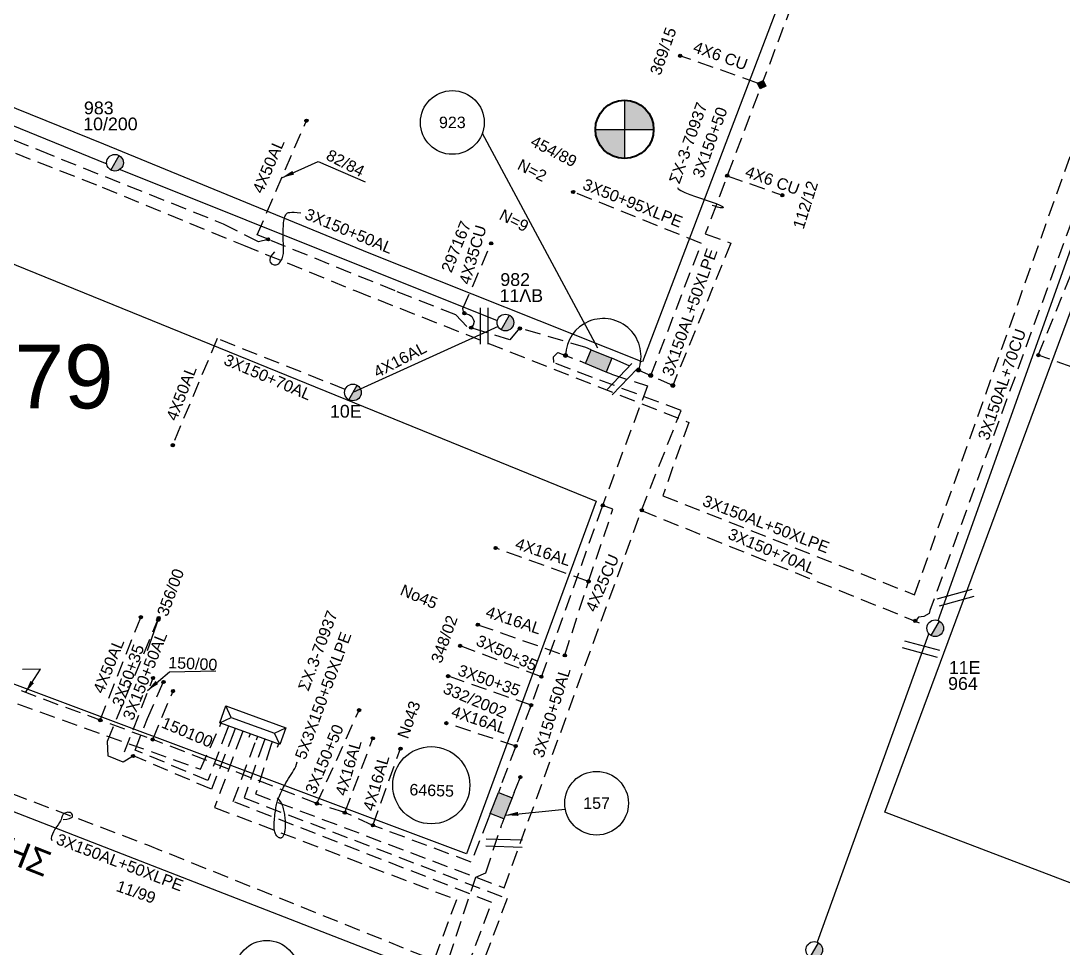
# Model space of a CAD drawing. Header units: millimetres. Extents: x -2238 to -1136, y 747 to 1272.
# Drawn here: x -1457.7 to -1373.8, y 1091.1 to 1165.8 of the extents above; entities that cross this region are included whole.
import ezdxf

# ---------------------------------------------------------------- set-up
doc = ezdxf.new("R2010")
doc.units = ezdxf.units.MM
doc.linetypes.add('DASHED', pattern=[19.05, 12.7, -6.35])
for name, color, linetype in [('Link Box 4 Διευθύνσεων', 7, 'Continuous'), ('Άγνωστα', 7, 'Continuous'), ('Γέφυρες Εναέριου Δικτύου', 7, 'Continuous'), ('Γυμνά εναέρια ΧΤ (3Φ)   3x50+35CU', 7, 'Continuous'), ('Γυμνά εναέρια ΧΤ (3Φ)   4x35CU', 7, 'Continuous'), ('Γυμνά εναέρια ΧΤ και ΦΟΠ (3Φ)   4x50+16AL', 7, 'Continuous'), ('Επιγραφές - Σχήματα', 7, 'Continuous'), ('Καλώδια ΧΤ   3x150+50AL', 7, 'DASHED'), ('Καλώδια ΧΤ   3x150+70 XLPE', 7, 'DASHED'), ('Καλώδια ΧΤ   3x150AL+50XLPE', 7, 'DASHED'), ('Καλώδια ΧΤ   4x16AL', 7, 'DASHED'), ('Καλώδια ΧΤ   4x25CU', 7, 'DASHED'), ('Καλώδια ΧΤ   4x6CU', 7, 'DASHED'), ('Στύλος ΦΜ', 7, 'Continuous'), ('Στύλος ΦΜ @ 1', 7, 'Continuous'), ('Συνδέσεις', 7, 'Continuous'), ('Τομή', 7, 'Continuous'), ('Υποσταθμός πόλεως', 7, 'Continuous'), ('Υπόβαθρο ΔΕΗ', 7, 'Continuous'), ('Υπόγεια Καλώδια Δικτύου ΧΤ   .075', 7, 'DASHED'), ('Υπόγεια καλώδια Δικτύου ΧΤ και Παρ. ΧΤ - 3X150+70 AL', 7, 'DASHED'), ('Υπόγεια καλώδια Παροχών ΧΤ   4x16AL', 7, 'DASHED'), ('Υπόγεια καλώδια Παροχών ΧΤ   4x50AL', 7, 'DASHED'), ('Υπόγεια καλώδια Παροχών ΧΤ   4x6', 7, 'DASHED')]:
    doc.layers.add(name, color=color, linetype=linetype)
doc.styles.get("Standard").update_dxf_attribs({"font": 'ARIAL.TTF'})
doc.linetypes.add('SYN_LINE', pattern='A,0.5,-0.0001,["/\\/\\/\\/",Standard,S=0.1,R=0,X=0,Y=-0.05],-0.25', length=0.7501)
doc.dimstyles.new('ISO-25', dxfattribs={"dimtxt": 2.5, "dimasz": 2.5, "dimexe": 1.25, "dimexo": 0.625, "dimtad": 1, "dimtxsty": 'Standard', "dimcen": 2.5, "dimadec": 0, "dimazin": 0, "dimtfac": 1, "dimtmove": 0, "dimatfit": 3, "dimfxl": 1, "dimarcsym": 0})

# ---------------------------------------------------------------- blocks, each defined once
blk = doc.blocks.new('ΥΠΑΡΧΩΝ ΤΣΙΜΕΝΤΕΝΙΟΣ ΣΤΥΛΟΣ')
at = {"layer": 'Στύλος ΦΜ'}
blk.add_hatch(color=256, dxfattribs=at).paths.add_polyline_path([(-1.29, -2.28, 0.574793), (2.62, 0, 0.268822), (1.3, 2.27)])
blk.add_line((-1.29, -2.28), (1.3, 2.27), dxfattribs=at)
blk.add_circle((0, 0), 2.62, dxfattribs=at)
at = {"layer": 'Στύλος ΦΜ', "flags": 4}
for tag, p in [('ΑΡΙΘΜΟΣ', (-4.68, 8.05)), ('ΤΥΠΟΣ', (-4.91, 3.03))]:
    blk.add_attdef(tag, p, '', height=4, dxfattribs=at)
blk = doc.blocks.new('_ΣΥΝΔΕΣΗ')
at = {"layer": 'Συνδέσεις', "linetype": 'SYN_LINE', "ltscale": 40}
blk.add_hatch(color=256, dxfattribs=at).paths.add_polyline_path([(0.5, -0.01, 1), (-0.5, -0.01, 1)])
at = {"layer": 'Συνδέσεις'}
blk.add_circle((0, -0.01), 0.5, dxfattribs=at)
blk = doc.blocks.new('LINK BOX 4 ΑΝΑΧΩΡΗΣΕΩΝ')
at = {"layer": 'Link Box 4 Διευθύνσεων', "ltscale": 40}
blk.add_hatch(color=256, dxfattribs=at).paths.add_polyline_path([(-3.54, 0), (-3.54, -4.67), (3.54, -4.67), (3.54, 0)])
for p, q in [((-3.54, 0), (-5.33, 0)), ((5.33, 0), (3.54, 0)), ((-3.54, -4.67), (-5.33, -4.67)), ((5.33, -4.67), (3.54, -4.67))]:
    blk.add_line(p, q, dxfattribs=at)
blk.add_lwpolyline([(-3.54, -4.67), (-3.54, 0), (3.54, 0), (3.54, -4.67)], close=True, dxfattribs=at)
blk = doc.blocks.new('ΤΟΜΗ')
at = {"layer": 'Τομή', "ltscale": 40}
for p, q in [((-5.68, 0), (5.68, 0)), ((5.68, -2.33), (-5.68, -2.33))]:
    blk.add_line(p, q, dxfattribs=at)
blk = doc.blocks.new('ΥΠΟΣΤΑΘΜΟΣ ΠΟΛΕΩΣ 9 ΑΝΑΧΩΡΗΣΕΩΝ')
at = {"layer": 'Υποσταθμός πόλεως', "ltscale": 40}
for p, q in [((-9.63, -2.82), (-9.63, -4)), ((-7.12, -2.82), (-7.12, -4)), ((-4.84, -2.82), (-4.84, -4)), ((-2.36, -2.82), (-2.36, -4)), ((0.09, -2.82), (0.09, -4)), ((2.55, -2.82), (2.55, -4)), ((5.02, -2.82), (5.02, -4)), ((7.48, -2.82), (7.48, -4)), ((9.61, -2.82), (9.61, -4))]:
    blk.add_line(p, q, dxfattribs=at)
blk.add_lwpolyline([(-10.02, 2.82), (10.02, 2.82), (10.02, -2.82), (-10.02, -2.82)], close=True, dxfattribs=at)
for points in [[(-7.21, 0), (-10.02, 2.82)], [(-10.02, -2.82), (-7.21, 0)], [(-7.21, 0), (7.21, 0)], [(7.21, 0), (10.02, 2.82)], [(10.02, -2.82), (7.21, 0)]]:
    blk.add_lwpolyline(points, dxfattribs=at)
at = {"layer": 'Υποσταθμός πόλεως', "linetype": 'SYN_LINE', "ltscale": 40, "flags": 1}
for tag, p in [('ΜΕΤΑΣΧΗΜΑΤΙΣΜΟΣ', (10.79, 1.71)), ('ΙΣΧΥΣ', (10.77, -1.08)), ('ΑΡΙΘΜΟΣ', (10.89, -3.8))]:
    blk.add_attdef(tag, p, '', height=1.8, dxfattribs=at)
blk = doc.blocks.new('TSONTA XT1')
at = {"ltscale": 40}
h = blk.add_hatch(color=256, dxfattribs=at)
h.dxf.hatch_style = 1
h.paths.add_polyline_path([(595.96, 2487.66), (597.07, 2488.77), (595.96, 2489.87), (594.85, 2488.77)])
blk.add_lwpolyline([(594.85, 2488.77), (595.96, 2489.87), (597.07, 2488.77), (595.96, 2487.66)], close=True, dxfattribs=at)

msp = doc.modelspace()

# ---------------------------------------------------------------- hatches: boundary and pattern name
at = {"layer": 'Επιγραφές - Σχήματα'}
h = msp.add_hatch(color=1, dxfattribs=at)
h.paths.add_polyline_path([(-1411.442, 1157.037, 0.414214), (-1409.095, 1154.691), (-1409.095, 1157.037)])
h.paths.add_polyline_path([(-1409.095, 1157.037), (-1406.749, 1157.037, 0.414214), (-1409.095, 1159.384)])

# ---------------------------------------------------------------- linework, layer by layer
at = {"layer": 'Άγνωστα', "color": 5, "linetype": 'DASHED', "ltscale": 0.1}
msp.add_lwpolyline([(-1406.984, 1137.206), (-1402.894, 1147.859), (-1413.237, 1151.999)], dxfattribs=at)
at = {"layer": 'Άγνωστα', "color": 30, "ltscale": 0.1}
msp.add_lwpolyline([(-1447.534, 1115.065), (-1446.622, 1117.672)], dxfattribs=at)
at = {"layer": 'Άγνωστα', "color": 6, "linetype": 'DASHED', "lineweight": -2, "ltscale": 0.1}
msp.add_lwpolyline([(-1466.965, 1113.976), (-1443.261, 1105.484), (-1443.261, 1105.484), (-1441.713, 1108.906)], dxfattribs=at)
at = {"layer": 'Άγνωστα', "color": 133, "linetype": 'DASHED', "ltscale": 0.1}
msp.add_lwpolyline([(-1441.108, 1108.688), (-1442.653, 1104.572), (-1448.51, 1107.039), (-1447.534, 1109.57), (-1446.228, 1112.522)], dxfattribs=at)
at = {"layer": 'Άγνωστα', "color": 6, "linetype": 'DASHED', "ltscale": 0.1}
for points in [[(-1447.104, 1107.893), (-1445.465, 1111.791)], [(-1420.088, 1101.505), (-1421.452, 1098.007), (-1429.362, 1100.971), (-1431.633, 1101.995), (-1433.875, 1102.73), (-1447.104, 1107.893), (-1447.104, 1107.893)]]:
    msp.add_lwpolyline(points, dxfattribs=at)
at = {"layer": 'Άγνωστα', "color": 85, "linetype": 'DASHED', "ltscale": 0.1}
for points in [[(-1417.976, 1103.614), (-1417.488, 1104.853)], [(-1424.457, 1086.624), (-1421.078, 1096.793), (-1420.259, 1097.155), (-1418.973, 1101.068)]]:
    msp.add_lwpolyline(points, dxfattribs=at)
at = {"layer": 'Γέφυρες Εναέριου Δικτύου', "ltscale": 0.1}
msp.add_arc((-1410.807, 1138.761), 3.04, 338.61079, 178.73109, dxfattribs=at)
at = {"layer": 'Γυμνά εναέρια ΧΤ (3Φ)   3x50+35CU', "color": 30, "linetype": 'DASHED', "lineweight": -2, "ltscale": 0.1}
msp.add_lwpolyline([(-1448.724, 1106.525), (-1449.48, 1106.058), (-1450.686, 1106.557), (-1450.751, 1107.762), (-1446.685, 1117.534)], dxfattribs=at)
at = {"layer": 'Γυμνά εναέρια ΧΤ (3Φ)   3x50+35CU', "color": 6, "linetype": 'DASHED', "ltscale": 0.1}
for points in [[(-1415.792, 1112.949), (-1422.338, 1115.433)], [(-1416.613, 1110.653), (-1423.307, 1112.99)]]:
    msp.add_lwpolyline(points, dxfattribs=at)
at = {"layer": 'Γυμνά εναέρια ΧΤ (3Φ)   4x35CU', "color": 2, "linetype": 'DASHED', "ltscale": 0.1}
msp.add_lwpolyline([(-1421.997, 1142.226), (-1422.074, 1142.355), (-1422.11, 1142.597), (-1419.838, 1147.862)], dxfattribs=at)
at = {"layer": 'Γυμνά εναέρια ΧΤ (3Φ)   4x35CU', "color": 2, "ltscale": 0.1}
msp.add_lwpolyline([(-1421.997, 1142.226), (-1421.584, 1142.097), (-1421.404, 1141.968), (-1421.275, 1141.762), (-1421.198, 1141.556), (-1421.275, 1141.272), (-1421.456, 1141.066)], dxfattribs=at)
at = {"layer": 'Γυμνά εναέρια ΧΤ και ΦΟΠ (3Φ)   4x50+16AL', "color": 1, "ltscale": 0.1}
for points in [[(-1478.15, 1165.41), (-1450.806, 1154.252)], [(-1449.735, 1153.819), (-1419.345, 1141.633)]]:
    msp.add_lwpolyline(points, dxfattribs=at)
at = {"layer": 'Γυμνά εναέρια ΧΤ και ΦΟΠ (3Φ)   4x50+16AL', "color": 173, "ltscale": 0.1}
msp.add_lwpolyline([(-1383.839, 1117.481), (-1370.318, 1155.286)], dxfattribs=at)
at = {"layer": 'Γυμνά εναέρια ΧΤ και ΦΟΠ (3Φ)   4x50+16AL', "color": 30, "ltscale": 0.1}
msp.add_lwpolyline([(-1384.596, 1116.37), (-1393.584, 1091.563)], dxfattribs=at)
at = {"layer": 'Επιγραφές - Σχήματα', "color": 1}
for points in [[(-1409.095, 1159.384), (-1409.095, 1154.691)], [(-1411.442, 1157.037), (-1406.749, 1157.037)]]:
    msp.add_lwpolyline(points, dxfattribs=at)
at = {"layer": 'Επιγραφές - Σχήματα', "ltscale": 0.1}
for points in [[(-1420.554, 1156.722), (-1411.277, 1139.447)], [(-1437.295, 1147.165), (-1437.461, 1146.986), (-1437.575, 1146.825), (-1437.642, 1146.681), (-1437.671, 1146.555), (-1437.667, 1146.446), (-1437.637, 1146.354), (-1437.589, 1146.278), (-1437.528, 1146.217), (-1437.461, 1146.173), (-1437.39, 1146.143), (-1437.317, 1146.127), (-1437.241, 1146.125), (-1437.166, 1146.136), (-1437.091, 1146.159), (-1437.018, 1146.194), (-1436.949, 1146.24), (-1436.885, 1146.297), (-1436.826, 1146.363), (-1436.772, 1146.439), (-1436.724, 1146.523), (-1436.681, 1146.615), (-1436.645, 1146.714), (-1436.616, 1146.82), (-1436.593, 1146.932), (-1436.578, 1147.049), (-1436.568, 1147.171), (-1436.564, 1147.299), (-1436.563, 1147.434), (-1436.566, 1147.574), (-1436.571, 1147.721), (-1436.577, 1147.874), (-1436.583, 1148.035), (-1436.588, 1148.202), (-1436.592, 1148.374), (-1436.595, 1148.548), (-1436.595, 1148.723), (-1436.593, 1148.896), (-1436.589, 1149.065), (-1436.581, 1149.228), (-1436.57, 1149.382), (-1436.556, 1149.525), (-1436.538, 1149.657), (-1436.517, 1149.778), (-1436.491, 1149.888), (-1436.461, 1149.986), (-1436.427, 1150.073), (-1436.389, 1150.149), (-1436.347, 1150.213), (-1436.298, 1150.265), (-1436.237, 1150.306), (-1436.156, 1150.335), (-1436.047, 1150.354), (-1435.902, 1150.362), (-1435.714, 1150.359), (-1435.474, 1150.345), (-1435.174, 1150.322)], [(-1437.071, 1103.184), (-1436.941, 1103.04), (-1436.837, 1102.905), (-1436.756, 1102.777), (-1436.693, 1102.655), (-1436.646, 1102.538), (-1436.61, 1102.423), (-1436.583, 1102.31), (-1436.56, 1102.197), (-1436.539, 1102.082), (-1436.519, 1101.967), (-1436.5, 1101.851), (-1436.484, 1101.736), (-1436.468, 1101.622), (-1436.456, 1101.509), (-1436.445, 1101.398), (-1436.437, 1101.29), (-1436.431, 1101.185), (-1436.428, 1101.083), (-1436.428, 1100.985), (-1436.431, 1100.889), (-1436.436, 1100.797), (-1436.444, 1100.707), (-1436.454, 1100.62), (-1436.467, 1100.536), (-1436.482, 1100.455), (-1436.499, 1100.378), (-1436.519, 1100.304), (-1436.542, 1100.236), (-1436.566, 1100.173), (-1436.593, 1100.116), (-1436.621, 1100.067), (-1436.652, 1100.026), (-1436.685, 1099.993), (-1436.719, 1099.969), (-1436.755, 1099.953), (-1436.793, 1099.945), (-1436.832, 1099.945), (-1436.873, 1099.953), (-1436.915, 1099.969), (-1436.959, 1099.993), (-1437.003, 1100.024), (-1437.048, 1100.062), (-1437.092, 1100.109), (-1437.135, 1100.162), (-1437.175, 1100.224), (-1437.212, 1100.293), (-1437.244, 1100.37), (-1437.271, 1100.454), (-1437.293, 1100.546), (-1437.308, 1100.646), (-1437.319, 1100.753), (-1437.324, 1100.867), (-1437.325, 1100.988), (-1437.322, 1101.116), (-1437.316, 1101.249), (-1437.305, 1101.389), (-1437.293, 1101.534), (-1437.277, 1101.682), (-1437.259, 1101.832), (-1437.24, 1101.981), (-1437.219, 1102.127), (-1437.197, 1102.268), (-1437.175, 1102.402), (-1437.152, 1102.526), (-1437.128, 1102.64), (-1437.104, 1102.745), (-1437.077, 1102.846), (-1437.047, 1102.946), (-1437.012, 1103.047), (-1436.971, 1103.154), (-1436.923, 1103.27), (-1436.867, 1103.398), (-1436.802, 1103.541), (-1436.729, 1103.696), (-1436.648, 1103.862), (-1436.56, 1104.035), (-1436.468, 1104.213), (-1436.37, 1104.392), (-1436.269, 1104.57), (-1436.165, 1104.744), (-1436.06, 1104.912), (-1435.955, 1105.076), (-1435.853, 1105.237), (-1435.757, 1105.397), (-1435.667, 1105.559), (-1435.587, 1105.725), (-1435.519, 1105.896), (-1435.466, 1106.075)], [(-1454.318, 1101.44), (-1454.016, 1101.471), (-1453.799, 1101.524), (-1453.657, 1101.592), (-1453.578, 1101.67), (-1453.553, 1101.751), (-1453.569, 1101.831), (-1453.617, 1101.901), (-1453.685, 1101.958), (-1453.764, 1101.996), (-1453.849, 1102.016), (-1453.937, 1102.021), (-1454.024, 1102.011), (-1454.108, 1101.99), (-1454.185, 1101.959), (-1454.252, 1101.921), (-1454.305, 1101.877), (-1454.344, 1101.829), (-1454.371, 1101.775), (-1454.393, 1101.713), (-1454.416, 1101.64), (-1454.445, 1101.554), (-1454.485, 1101.452), (-1454.542, 1101.331), (-1454.623, 1101.189), (-1454.728, 1101.025), (-1454.85, 1100.844), (-1454.976, 1100.652), (-1455.093, 1100.456), (-1455.19, 1100.26), (-1455.253, 1100.073), (-1455.271, 1099.9), (-1455.23, 1099.747)]]:
    msp.add_lwpolyline(points, dxfattribs=at)
for centre, radius in [((-1422.967, 1157.596), 2.566), ((-1424.663, 1104.202), 3.108), ((-1411.346, 1102.755), 2.566), ((-1437.921, 1089.135), 2.566)]:
    msp.add_circle(centre, radius, dxfattribs=at)
at = {"layer": 'Επιγραφές - Σχήματα', "color": 1, "lineweight": 40}
msp.add_circle((-1409.095, 1157.037), 2.347, dxfattribs=at)
at = {"layer": 'Καλώδια ΧΤ   3x150+50AL', "color": 5, "linetype": 'DASHED', "ltscale": 0.1}
msp.add_lwpolyline([(-1375.761, 1138.852), (-1373.102, 1145.438), (-1370.003, 1153.772), (-1369.12, 1155.009), (-1326.762, 1139.284)], dxfattribs=at)
at = {"layer": 'Καλώδια ΧΤ   3x150+50AL', "color": 6, "linetype": 'DASHED', "ltscale": 0.1}
for points in [[(-1410.142, 1137.313), (-1407.236, 1136.377), (-1410.891, 1126.658), (-1416.613, 1110.653), (-1417.863, 1107.36), (-1419.091, 1104.051)], [(-1433.875, 1102.73), (-1430.477, 1110.255)]]:
    msp.add_lwpolyline(points, dxfattribs=at)
at = {"layer": 'Καλώδια ΧΤ   3x150+50AL', "color": 30, "linetype": 'DASHED', "lineweight": -2, "ltscale": 0.1}
msp.add_lwpolyline([(-1440.558, 1108.489), (-1442.373, 1103.876), (-1449.367, 1106.881), (-1447.076, 1112.843)], dxfattribs=at)
at = {"layer": 'Καλώδια ΧΤ   3x150+70 XLPE', "color": 5, "linetype": 'DASHED', "ltscale": 0.1}
msp.add_lwpolyline([(-1365.393, 1163.805), (-1367.568, 1164.941), (-1371.111, 1155.01), (-1384.508, 1118.267), (-1384.566, 1118.027), (-1384.992, 1117.785), (-1385.424, 1117.738), (-1385.669, 1117.392)], dxfattribs=at)
at = {"layer": 'Καλώδια ΧΤ   3x150AL+50XLPE', "color": 7, "linetype": 'DASHED', "ltscale": 0.1}
msp.add_lwpolyline([(-1488.337, 1190.272), (-1498.235, 1193.305), (-1504.48, 1173.79), (-1492.574, 1169.108), (-1478.719, 1163.714), (-1469.444, 1159.713), (-1459.925, 1155.807), (-1451.176, 1152.394), (-1439.798, 1147.713), (-1430.738, 1144.028), (-1403.912, 1133.434), (-1406.02, 1127.52), (-1385.733, 1119.545), (-1369.393, 1165.591), (-1367.239, 1166.769), (-1365.382, 1166.78)], dxfattribs=at)
at = {"layer": 'Καλώδια ΧΤ   3x150AL+50XLPE', "color": 2, "linetype": 'DASHED', "ltscale": 0.1}
msp.add_lwpolyline([(-1489.175, 1187.977), (-1496.405, 1189.966), (-1502.27, 1173.868), (-1474.225, 1162.585), (-1456.234, 1155.361), (-1441.441, 1149.435), (-1438.589, 1148.01), (-1437.811, 1148.183)], dxfattribs=at)
at = {"layer": 'Καλώδια ΧΤ   3x150AL+50XLPE', "color": 5, "linetype": 'DASHED', "ltscale": 0.1}
msp.add_lwpolyline([(-1395.202, 1177.183), (-1392.265, 1175.94), (-1402.587, 1148.634), (-1400.53, 1147.867), (-1405.203, 1136.406), (-1409.683, 1138.419)], dxfattribs=at)
at = {"layer": 'Καλώδια ΧΤ   3x150AL+50XLPE', "color": 30, "linetype": 'DASHED', "lineweight": -2, "ltscale": 0.1}
msp.add_lwpolyline([(-1471.38, 1107.527), (-1470.935, 1108.268), (-1447.534, 1099.401), (-1424.845, 1090.275), (-1427.893, 1082.451), (-1426.347, 1081.897), (-1425.455, 1084.078)], dxfattribs=at)
at = {"layer": 'Καλώδια ΧΤ   3x150AL+50XLPE', "color": 173, "linetype": 'DASHED', "ltscale": 0.1}
msp.add_lwpolyline([(-1438.179, 1107.63), (-1439.743, 1103.176), (-1418.549, 1095.072), (-1437.508, 1044.703), (-1441.649, 1046.304), (-1443.519, 1040.61), (-1452.811, 1044.42), (-1452.811, 1044.42), (-1452.811, 1044.42), (-1453.07, 1043.774)], dxfattribs=at)
at = {"layer": 'Καλώδια ΧΤ   3x150AL+50XLPE', "color": 85, "linetype": 'DASHED', "ltscale": 0.1}
msp.add_lwpolyline([(-1439.958, 1108.273), (-1442.119, 1102.417), (-1422.637, 1094.983), (-1425.573, 1087.061)], dxfattribs=at)
at = {"layer": 'Καλώδια ΧΤ   4x16AL', "color": 1, "linetype": 'Continuous', "ltscale": 0.1}
msp.add_lwpolyline([(-1419.283, 1141.159), (-1430.973, 1135.845)], dxfattribs=at)
at = {"layer": 'Καλώδια ΧΤ   4x25CU', "color": 5, "linetype": 'DASHED', "ltscale": 0.1}
msp.add_lwpolyline([(-1437.585, 1107.416), (-1438.817, 1103.497), (-1418.804, 1095.935), (-1407.726, 1126.329), (-1404.542, 1134.396), (-1413.438, 1137.714), (-1414.79, 1138.26), (-1414.817, 1138.724), (-1414.476, 1139.078), (-1412.668, 1138.36)], dxfattribs=at)
at = {"layer": 'Καλώδια ΧΤ   4x6CU', "color": 5, "linetype": 'DASHED', "ltscale": 0.1}
msp.add_line((-1400.821, 1153.305), (-1396.386, 1151.732), dxfattribs=at)
at = {"layer": 'Υπόβαθρο ΔΕΗ', "ltscale": 0.1}
for points in [[(-1407.667, 1138.313), (-1429.677, 1147.077), (-1451.043, 1155.846), (-1473.294, 1164.837), (-1498.219, 1174.558), (-1486.687, 1204.597), (-1435.792, 1183.543), (-1396.828, 1166.747), (-1407.654, 1138.308)], [(-1326.518, 1078.547), (-1388.117, 1102.022), (-1368.696, 1154.414), (-1306.963, 1131.054), (-1326.518, 1078.547)]]:
    msp.add_lwpolyline(points, dxfattribs=at)
at = {"layer": 'Υπόβαθρο ΔΕΗ', "lineweight": -2, "ltscale": 0.1}
for points in [[(-1514.358, 1133.609), (-1502.547, 1164.171), (-1411.389, 1127.075), (-1421.824, 1098.684), (-1473.065, 1117.881), (-1514.358, 1133.609)], [(-1517.749, 1124.204), (-1533.948, 1082.749), (-1511.181, 1074.125), (-1480.231, 1062.47), (-1459.639, 1054.545), (-1440.533, 1047.302), (-1429.572, 1077.967), (-1425.723, 1089.391), (-1463.22, 1103.974), (-1490.621, 1113.715), (-1510.846, 1121.687), (-1517.749, 1124.204)]]:
    msp.add_lwpolyline(points, dxfattribs=at)
at = {"layer": 'Υπόβαθρο ΔΕΗ', "ltscale": 0.1}
msp.add_open_spline([(-1404.824, 1152.356), (-1404.935, 1152.078), (-1401.048, 1150.968), (-1401.076, 1150.58), (-1401.754, 1150.836), (-1402.027, 1150.895)], degree=3, dxfattribs=at)
at = {"layer": 'Υπόγεια Καλώδια Δικτύου ΧΤ   .075', "color": 1, "linetype": 'DASHED', "ltscale": 0.1}
msp.add_lwpolyline([(-1456.996, 994.584), (-1457.141, 995.336), (-1452.279, 1009.459), (-1446.933, 1026.008), (-1444.386, 1033.512), (-1442.28, 1039.255), (-1442.708, 1040.537), (-1440.927, 1045.189), (-1437.805, 1046.298), (-1434.491, 1055.626), (-1419.789, 1094.763), (-1440.619, 1102.892), (-1438.774, 1107.845)], dxfattribs=at)
at = {"layer": 'Υπόγεια καλώδια Δικτύου ΧΤ και Παρ. ΧΤ - 3X150+70 AL', "color": 1, "linetype": 'DASHED', "ltscale": 0.1}
msp.add_lwpolyline([(-1431.597, 1136.093), (-1441.911, 1140.184)], dxfattribs=at)
at = {"layer": 'Υπόγεια καλώδια Δικτύου ΧΤ και Παρ. ΧΤ - 3X150+70 AL', "color": 5, "linetype": 'DASHED', "ltscale": 0.1}
msp.add_lwpolyline([(-1407.726, 1126.329), (-1384.712, 1117.036)], dxfattribs=at)
at = {"layer": 'Υπόγεια καλώδια Δικτύου ΧΤ και Παρ. ΧΤ - 3X150+70 AL', "color": 6, "linetype": 'DASHED', "lineweight": -2, "ltscale": 0.1}
msp.add_lwpolyline([(-1466.643, 1115.131), (-1447.104, 1107.893)], dxfattribs=at)
at = {"layer": 'Υπόγεια καλώδια Παροχών ΧΤ   4x16AL', "color": 5, "linetype": 'DASHED', "ltscale": 0.1}
msp.add_lwpolyline([(-1367.667, 1135.952), (-1375.761, 1138.852)], dxfattribs=at)
at = {"layer": 'Υπόγεια καλώδια Παροχών ΧΤ   4x16AL', "color": 6, "linetype": 'DASHED', "ltscale": 0.1}
for points in [[(-1420.908, 1117.138), (-1413.907, 1114.67), (-1411.992, 1120.622), (-1410.024, 1126.44), (-1410.855, 1126.752)], [(-1411.992, 1120.622), (-1419.479, 1123.315)], [(-1417.863, 1107.36), (-1423.446, 1109.204)], [(-1431.633, 1101.995), (-1429.364, 1107.984)], [(-1429.362, 1100.971), (-1427.138, 1107.15)]]:
    msp.add_lwpolyline(points, dxfattribs=at)
at = {"layer": 'Υπόγεια καλώδια Παροχών ΧΤ   4x50AL', "color": 2, "linetype": 'DASHED', "ltscale": 0.1}
msp.add_lwpolyline([(-1412.209, 1139.466), (-1417.549, 1141.031), (-1418.331, 1140.094), (-1421.805, 1141.159), (-1422.681, 1142.097), (-1427.584, 1144.028), (-1437.811, 1148.183), (-1438.683, 1148.544), (-1434.718, 1157.748)], dxfattribs=at)
at = {"layer": 'Υπόγεια καλώδια Παροχών ΧΤ   4x50AL', "color": 1, "linetype": 'DASHED', "ltscale": 0.1}
msp.add_lwpolyline([(-1441.911, 1140.184), (-1445.525, 1131.583)], dxfattribs=at)
at = {"layer": 'Υπόγεια καλώδια Παροχών ΧΤ   4x50AL', "color": 6, "linetype": 'DASHED', "lineweight": -2, "ltscale": 0.1}
msp.add_lwpolyline([(-1451.334, 1109.441), (-1448.064, 1117.736)], dxfattribs=at)
at = {"layer": 'Υπόγεια καλώδια Παροχών ΧΤ   4x6', "color": 5, "linetype": 'DASHED', "ltscale": 0.1}
msp.add_lwpolyline([(-1398.373, 1160.766), (-1404.55, 1162.949)], dxfattribs=at)

# ---------------------------------------------------------------- block references
at = {"layer": 'Link Box 4 Διευθύνσεων', "ltscale": 0.1}
for p, xscale, yscale, zscale, rotation in [((-1410.946, 1138.943), 0.2565857821763602, 0.2565857821763602, 0.2565857821763602, 337.4929106583177), ((-1419.59, 1102.778), 0.2565857821763738, 0.2565857821763738, 0.2565857821763738, 68.60580254677534)]:
    msp.add_blockref('LINK BOX 4 ΑΝΑΧΩΡΗΣΕΩΝ', p, dxfattribs=dict(at, xscale=xscale, yscale=yscale, zscale=zscale, rotation=rotation))
at = {"layer": 'Γυμνά εναέρια ΧΤ (3Φ)   3x50+35CU', "ltscale": 0.1, "xscale": 0.2565857821764941, "yscale": 0.2565857821764941, "zscale": 0.2565857821764941}
msp.add_blockref('_ΣΥΝΔΕΣΗ', (-1446.658, 1117.529), dxfattribs=at)
at = {"layer": 'Καλώδια ΧΤ   3x150+50AL', "linetype": 'DASHED', "ltscale": 0.1, "xscale": 0.2565857821764941, "yscale": 0.2565857821764941, "zscale": 0.2565857821764941}
msp.add_blockref('_ΣΥΝΔΕΣΗ', (-1447.075, 1112.846), dxfattribs=at)
at = {"layer": 'Στύλος ΦΜ @ 1', "ltscale": 0.1}
ref = msp.add_blockref('ΥΠΑΡΧΩΝ ΤΣΙΜΕΝΤΕΝΙΟΣ ΣΤΥΛΟΣ', (-1450.142, 1154.352), dxfattribs=dict(at, xscale=0.2565857821764941, yscale=0.2565857821764941, zscale=0.2565857821764941))
ref.add_attrib('ΤΥΠΟΣ', '10/200', (-1452.704, 1156.964), dxfattribs={"layer": 'Στύλος ΦΜ', "height": 1.0263, "flags": 4})
ref.add_attrib('ΑΡΙΘΜΟΣ', '983', (-1452.644, 1158.254), dxfattribs={"layer": 'Στύλος ΦΜ', "height": 1.0263, "flags": 4})
ref = msp.add_blockref('ΥΠΑΡΧΩΝ ΤΣΙΜΕΝΤΕΝΙΟΣ ΣΤΥΛΟΣ', (-1418.692, 1141.478), dxfattribs=dict(at, xscale=0.2565857821764941, yscale=0.2565857821764941, zscale=0.2565857821764941))
ref.add_attrib('ΤΥΠΟΣ', '11ΛB', (-1419.161, 1143.139), dxfattribs={"layer": 'Στύλος ΦΜ', "height": 1.0263, "flags": 4})
ref.add_attrib('ΑΡΙΘΜΟΣ', '982', (-1419.1, 1144.429), dxfattribs={"layer": 'Στύλος ΦΜ', "height": 1.0263, "flags": 4})
ref = msp.add_blockref('ΥΠΑΡΧΩΝ ΤΣΙΜΕΝΤΕΝΙΟΣ ΣΤΥΛΟΣ', (-1430.973, 1135.845), dxfattribs=dict(at, xscale=0.2565857821764941, yscale=0.2565857821764941, zscale=0.2565857821764941))
ref.add_attrib('ΤΥΠΟΣ', '10E', (-1432.826, 1133.817), dxfattribs={"layer": 'Στύλος ΦΜ', "height": 1.0263, "flags": 4})
ref = msp.add_blockref('ΥΠΑΡΧΩΝ ΤΣΙΜΕΝΤΕΝΙΟΣ ΣΤΥΛΟΣ', (-1384.067, 1116.849), dxfattribs=dict(at, xscale=0.2565857821764941, yscale=0.2565857821764941, zscale=0.2565857821764941))
ref.add_attrib('ΤΥΠΟΣ', '964', (-1383.031, 1111.882), dxfattribs={"layer": 'Στύλος ΦΜ', "height": 1.0263, "flags": 4})
ref.add_attrib('ΑΡΙΘΜΟΣ', '11E', (-1382.97, 1113.172), dxfattribs={"layer": 'Στύλος ΦΜ', "height": 1.0263, "flags": 4})
ref = msp.add_blockref('ΥΠΑΡΧΩΝ ΤΣΙΜΕΝΤΕΝΙΟΣ ΣΤΥΛΟΣ', (-1393.812, 1090.932), dxfattribs=dict(at, xscale=0.2565857821764941, yscale=0.2565857821764941, zscale=0.2565857821764941))
ref.add_attrib('ΤΥΠΟΣ', '11ΛB', (-1393.246, 1086.228), dxfattribs={"layer": 'Στύλος ΦΜ', "height": 1.0263, "flags": 4})
ref.add_attrib('ΑΡΙΘΜΟΣ', '965', (-1393.185, 1087.518), dxfattribs={"layer": 'Στύλος ΦΜ', "height": 1.0263, "flags": 4})
at = {"layer": 'Συνδέσεις', "ltscale": 0.1, "xscale": 0.2565857821764941, "yscale": 0.2565857821764941, "zscale": 0.2565857821764941}
for p in [(-1404.613, 1162.971), (-1434.718, 1157.748), (-1400.82, 1153.308), (-1413.237, 1151.999), (-1396.385, 1151.735), (-1437.811, 1148.183), (-1419.838, 1147.862), (-1421.996, 1142.229), (-1421.455, 1141.069), (-1417.523, 1141.005), (-1375.761, 1138.852), (-1445.488, 1131.598), (-1410.844, 1126.751), (-1407.702, 1126.353), (-1419.479, 1123.315), (-1411.992, 1120.622), (-1446.622, 1117.672), (-1420.908, 1117.138), (-1385.681, 1117.446), (-1422.338, 1115.433), (-1413.907, 1114.67), (-1446.228, 1112.522), (-1423.307, 1112.99), (-1415.792, 1112.949), (-1445.465, 1111.791), (-1430.477, 1110.255), (-1416.613, 1110.653), (-1423.446, 1109.204), (-1447.104, 1107.893), (-1429.364, 1107.984), (-1448.686, 1106.566), (-1427.138, 1107.15), (-1417.863, 1107.36), (-1417.487, 1104.856), (-1433.875, 1102.73), (-1431.633, 1101.995), (-1429.362, 1100.971)]:
    msp.add_blockref('_ΣΥΝΔΕΣΗ', p, dxfattribs=at)
at = {"layer": 'Συνδέσεις', "xscale": 0.3156194825355766, "yscale": 0.3156194825355766, "zscale": 0.3156194825355766, "rotation": 69.2942331110968}
msp.add_blockref('TSONTA XT1', (-729.785, 706.966), dxfattribs=at)
at = {"layer": 'Συνδέσεις', "xscale": 0.3079029386117929, "yscale": 0.3079029386117929, "zscale": 0.3548076403074907}
for p in [(-1413.846, 1138.832), (-1407.975, 1137.656), (-1406.983, 1137.21), (-1405.202, 1136.41)]:
    msp.add_blockref('_ΣΥΝΔΕΣΗ', p, dxfattribs=at)
at = {"layer": 'Τομή', "ltscale": 0.1}
for p, xscale, yscale, zscale, rotation in [((-1420.701, 1141.202), 0.2565857821764612, 0.2565857821764612, 0.2565857821764612, 90.09428021256072), ((-1409.522, 1137.116), 0.2565857821765224, 0.2565857821765224, 0.2565857821765224, 46.44388103511599), ((-1382.507, 1119.603), 0.2565857821764813, 0.2565857821764813, 0.2565857821764813, 15.48473770995843), ((-1385.133, 1115.462), 0.2565857821765339, 0.2565857821765339, 0.2565857821765339, 344.7286083779081), ((-1418.783, 1099.841), 0.2565857821764698, 0.2565857821764698, 0.2565857821764698, 358.2659627848344)]:
    msp.add_blockref('ΤΟΜΗ', p, dxfattribs=dict(at, xscale=xscale, yscale=yscale, zscale=zscale, rotation=rotation))
at = {"layer": 'Υποσταθμός πόλεως', "xscale": 0.2565857821764991, "yscale": 0.2565857821764991, "zscale": 0.2565857821764991, "rotation": 340.1493491265366}
msp.add_blockref('ΥΠΟΣΤΑΘΜΟΣ ΠΟΛΕΩΣ 9 ΑΝΑΧΩΡΗΣΕΩΝ', (-1439.041, 1109.033), dxfattribs=at)
at = {"layer": 'Υπόγεια καλώδια Παροχών ΧΤ   4x50AL', "linetype": 'DASHED', "ltscale": 0.1, "xscale": 0.2565857821764941, "yscale": 0.2565857821764941, "zscale": 0.2565857821764941}
for p in [(-1448.063, 1117.739), (-1451.333, 1109.444)]:
    msp.add_blockref('_ΣΥΝΔΕΣΗ', p, dxfattribs=at)

# ---------------------------------------------------------------- texts
at = {"layer": 'Άγνωστα', "color": 7, "ltscale": 0.1, "insert": (-1412.21, 1153.116), "char_height": 0.92371, "width": 86.4036, "attachment_point": 1, "rotation": 338.21976}
msp.add_mtext('3X50+95XLPE', dxfattribs=at)
at = {"layer": 'Γυμνά εναέρια ΧΤ (3Φ)   3x50+35CU', "color": 7, "ltscale": 0.1, "char_height": 0.9237, "width": 86.4036, "attachment_point": 1}
for insert, rotation in [((-1420.755, 1116.36), 335.56829), ((-1450.412, 1110.764), 69.98763), ((-1422.296, 1113.963), 340.51393)]:
    msp.add_mtext('3X50+35', dxfattribs=dict(at, insert=insert, rotation=rotation))
at = {"layer": 'Γυμνά εναέρια ΧΤ (3Φ)   4x35CU', "color": 7, "ltscale": 0.1, "insert": (-1422.457, 1144.735), "char_height": 0.9237, "width": 86.4036, "attachment_point": 1, "rotation": 73.59576}
msp.add_mtext('4X35CU', dxfattribs=at)
at = {"layer": 'Επιγραφές - Σχήματα', "ltscale": 0.1}
for s, insert, char_height, width, attachment_point, rotation in [('369/15', (-1407.079, 1161.636), 0.9237, 86.4036, 1, 70.59438), ('{\\fArial|b0|i0|c161|p34;ΣX-3-70937}', (-1405.545, 1152.883), 0.92371, 86.4036, 1, 70.59438), ('454/89', (-1416.328, 1156.59), 0.9237, 86.4036, 1, 332.71302), ('82/84', (-1432.797, 1155.478), 0.9237, 86.4036, 1, 332.71302), ('N=2', (-1417.389, 1154.699), 0.9237, 86.4036, 1, 332.71302), ('112/12', (-1395.558, 1149.216), 0.9237, 86.4036, 1, 72.44985), ('N=9', (-1418.844, 1150.666), 0.9237, 86.4036, 1, 332.71302), ('297167', (-1423.901, 1145.769), 0.9237, 86.4036, 1, 68.00808), ('356/00', (-1446.794, 1118.048), 0.9237, 86.4036, 1, 69.63359), ('No45', (-1425.655, 1119.395), 0.9237, 8.78462, 5, 337.13087), ('{\\fTimes New Roman|b0|i0|c0|p0;Σ}X.3-70937', (-1433.8, 1115.042), 0.92371, 8.78462, 5, 69.39335), ('348/02', (-1423.615, 1115.969), 0.9237, 8.78462, 5, 70.24507), ('332/2002', (-1421.143, 1111.039), 0.9237, 8.78462, 5, 337.13087), ('No43', (-1426.466, 1109.479), 0.9237, 8.78462, 5, 70.24507), ('150100', (-1444.322, 1108.471), 0.9237, 8.78462, 5, 337.13087), ('64655', (-1424.627, 1103.787), 0.9237, 8.78462, 5, 357.90504)]:
    msp.add_mtext(s, dxfattribs=dict(at, insert=insert, char_height=char_height, width=width, attachment_point=attachment_point, rotation=rotation))
at = {"layer": 'Επιγραφές - Σχήματα', "color": 7, "ltscale": 0.1, "char_height": 0.9237, "width": 2.12693, "attachment_point": 5}
for s, insert in [('923', (-1422.967, 1157.596)), ('157', (-1411.346, 1102.755))]:
    msp.add_mtext(s, dxfattribs=dict(at, insert=insert))
at = {"layer": 'Επιγραφές - Σχήματα', "insert": (-1470.222, 1139.692), "char_height": 5.13172, "width": 11.2048, "attachment_point": 1}
msp.add_mtext('Φ{\\fArial|b0|i0|c204|p34;Г}-79', dxfattribs=at)
at = {"layer": 'Επιγραφές - Σχήματα', "ltscale": 0.1, "attachment_point": 5}
for s, insert, char_height, rotation in [('150/00', (-1443.87, 1113.999), 0.9237, 357.25809), ('ΤΣΟΡΙΝΗΣ', (-1462.153, 1100.364), 2.0527, 338.57376), ('11/99', (-1448.445, 1095.599), 0.9237, 340.87832)]:
    msp.add_mtext(s, dxfattribs=dict(at, insert=insert, char_height=char_height, rotation=rotation))
at = {"layer": 'Καλώδια ΧΤ   3x150+50AL', "color": 7, "linetype": 'DASHED', "ltscale": 0.1, "char_height": 0.9237, "width": 86.4036, "attachment_point": 1}
for s, insert, rotation in [('3X150+50AL', (-1434.584, 1150.718), 337.48829), ('3X150+50AL', (-1449.554, 1109.7), 68.2076), ('3X150+50AL', (-1416.522, 1106.617), 72.7985), ('3X150+50', (-1434.865, 1103.766), 66.90757)]:
    msp.add_mtext(s, dxfattribs=dict(at, insert=insert, rotation=rotation))
at = {"layer": 'Καλώδια ΧΤ   3x150+70 XLPE', "color": 7, "linetype": 'DASHED', "ltscale": 0.1, "insert": (-1380.659, 1132.221), "char_height": 0.92371, "width": 86.4036, "attachment_point": 1, "rotation": 70.92546}
msp.add_mtext('3X150AL+70CU', dxfattribs=at)
at = {"layer": 'Καλώδια ΧΤ   3x150AL+50XLPE', "color": 7, "linetype": 'DASHED', "ltscale": 0.1}
for s, insert, char_height, width, attachment_point, rotation in [('3X150+50', (-1402.214, 1155.99), 0.9237, 14.29102, 5, 70.25195), ('3X150AL+50XLPE', (-1403.84, 1142.303), 0.92371, 14.29102, 5, 70.25195), ('3X150AL+50XLPE', (-1397.692, 1125.24), 0.92371, 14.29102, 5, 338.89752), ('5X3X150+50XLPE', (-1435.678, 1106.519), 0.92371, 86.4036, 1, 69.76623), ('3X150AL+50XLPE', (-1449.753, 1097.987), 0.92371, 14.29102, 5, 339.08792)]:
    msp.add_mtext(s, dxfattribs=dict(at, insert=insert, char_height=char_height, width=width, attachment_point=attachment_point, rotation=rotation))
at = {"layer": 'Καλώδια ΧΤ   4x16AL', "color": 7, "linetype": 'DASHED', "ltscale": 0.1, "insert": (-1429.436, 1137.824), "char_height": 0.9237, "width": 86.4036, "attachment_point": 1, "rotation": 27.76403}
msp.add_mtext('4X16AL', dxfattribs=at)
at = {"layer": 'Καλώδια ΧΤ   4x25CU', "color": 7, "linetype": 'DASHED', "ltscale": 0.1, "insert": (-1412.281, 1118.443), "char_height": 0.9237, "width": 86.4036, "attachment_point": 1, "rotation": 66.64831}
msp.add_mtext('4X25CU', dxfattribs=at)
at = {"layer": 'Υπόγεια καλώδια Δικτύου ΧΤ και Παρ. ΧΤ - 3X150+70 AL', "color": 7, "linetype": 'DASHED', "ltscale": 0.1, "char_height": 0.9237, "width": 86.4036, "attachment_point": 1, "rotation": 336.86583}
for insert in [(-1441.096, 1138.983), (-1400.486, 1124.951)]:
    msp.add_mtext('3X150+70AL', dxfattribs=dict(at, insert=insert))
at = {"layer": 'Υπόγεια καλώδια Παροχών ΧΤ   4x16AL', "color": 7, "linetype": 'DASHED', "ltscale": 0.1, "char_height": 0.9237, "width": 86.4036, "attachment_point": 1}
for s, insert, rotation in [('4X6 CU', (-1403.335, 1164.167), 340.36341), ('4X6 CU', (-1399.151, 1154.127), 340.36341), ('4X16AL', (-1417.688, 1124.159), 341.69988), ('4X16AL', (-1420.064, 1118.66), 341.69988), ('4X16AL', (-1422.838, 1110.631), 341.69988), ('4X16AL', (-1432.429, 1103.541), 73.76969), ('4X16AL', (-1430.193, 1102.309), 73.76969)]:
    msp.add_mtext(s, dxfattribs=dict(at, insert=insert, rotation=rotation))
at = {"layer": 'Υπόγεια καλώδια Παροχών ΧΤ   4x50AL', "color": 7, "linetype": 'DASHED', "ltscale": 0.1, "char_height": 0.9237, "width": 86.4036, "attachment_point": 1}
for insert, rotation in [((-1439.111, 1152.16), 66.84269), ((-1446.054, 1133.819), 68.83329), ((-1451.951, 1111.862), 67.91289)]:
    msp.add_mtext('4X50AL', dxfattribs=dict(at, insert=insert, rotation=rotation))

# ---------------------------------------------------------------- leaders
at = {"layer": 'Επιγραφές - Σχήματα', "ltscale": 0.1}
for points, override in [([(-1436.7, 1153.146), (-1433.771, 1154.443), (-1429.988, 1152.822)], {"dimasz": 1, "dimgap": 0.625, "dimtad": 0}), ([(-1457.351, 1111.675), (-1456.146, 1113.565), (-1457.589, 1113.524)], {"dimasz": 1, "dimtad": 0}), ([(-1447.534, 1111.829), (-1445.752, 1113.339), (-1442.023, 1113.432)], {"dimasz": 1, "dimgap": 0.625, "dimtad": 0}), ([(-1418.663, 1101.796), (-1413.868, 1102.281)], {"dimasz": 1, "dimgap": 0.625, "dimtad": 0})]:
    msp.add_leader(points, dimstyle='ISO-25', override=override, dxfattribs=at)

doc.saveas('drawing.dxf')
